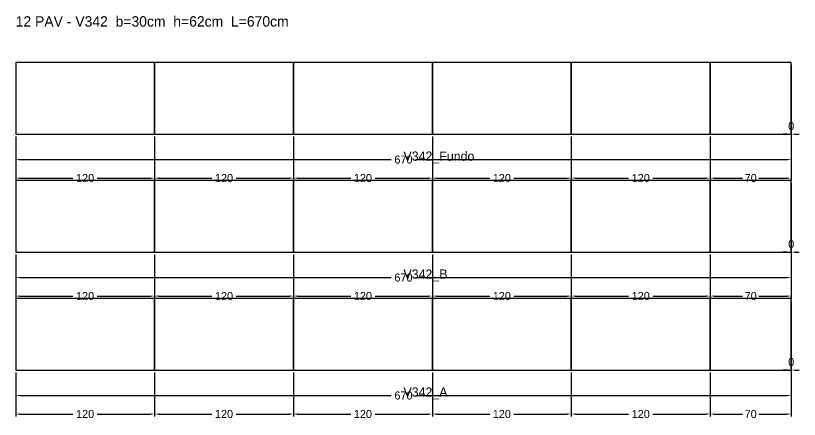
# Model space of a CAD drawing. Header units: metres. Extents: x 180 to 6304, y -11808 to -336.
# Drawn here: x 2919 to 3596, y -11729 to -11380 of the extents above; entities that cross this region are included whole.
import ezdxf

# ---------------------------------------------------------------- set-up
doc = ezdxf.new("R2010")
doc.units = ezdxf.units.M
doc.layers.add('COTA', color=3, linetype='Continuous')
doc.dimstyles.new('COTA_VIG', dxfattribs={"dimtxt": 7, "dimasz": 3.5, "dimexe": 2, "dimexo": 2, "dimgap": 1.5, "dimtad": 1, "dimdec": 1, "dimcen": 2.5, "dimclrd": 3, "dimclre": 3, "dimclrt": 3, "dimazin": 3, "dimtfac": 1, "dimtmove": 0, "dimatfit": 3})

# ---------------------------------------------------------------- blocks, each defined once
blk = doc.blocks.new('_CLOSEDFILLED')
at = {"color": 0, "linetype": 'BYBLOCK'}
blk.add_solid([(-1, 0.16), (0, 0), (-1, -0.16)], dxfattribs=at)
blk = doc.blocks.new('*D790')
at = {"color": 3}
for p, q in [((2918.97, -11688.35), (2918.97, -11710.35)), ((3588.97, -11688.35), (3588.97, -11710.35)), ((2922.47, -11708.35), (3243.47, -11708.35)), ((3264.47, -11708.35), (3585.47, -11708.35))]:
    blk.add_line(p, q, dxfattribs=at)
at = {"layer": 'Defpoints'}
for p in [(2918.97, -11686.35), (3588.97, -11686.35), (2918.97, -11708.35)]:
    blk.add_point(p, dxfattribs=at)
at = {"layer": 'COTA', "color": 3, "xscale": 3.5, "yscale": 3.5, "rotation": 180}
blk.add_blockref('_CLOSEDFILLED', (2918.97, -11708.35), dxfattribs=at)
at = {"layer": 'COTA', "color": 3, "xscale": 3.5, "yscale": 3.5}
blk.add_blockref('_CLOSEDFILLED', (3588.97, -11708.35), dxfattribs=at)
at = {"layer": 'COTA', "color": 3, "insert": (3253.97, -11708.35), "char_height": 7, "attachment_point": 5}
blk.add_mtext('670', dxfattribs=at)
blk = doc.blocks.new('*D791')
at = {"color": 3}
for p, q in [((2918.97, -11688.35), (2918.97, -11726.35)), ((3038.97, -11688.35), (3038.97, -11726.35)), ((2922.47, -11724.35), (2968.47, -11724.35)), ((2989.47, -11724.35), (3035.47, -11724.35))]:
    blk.add_line(p, q, dxfattribs=at)
at = {"layer": 'Defpoints'}
for p in [(2918.97, -11686.35), (3038.97, -11686.35), (2918.97, -11724.35)]:
    blk.add_point(p, dxfattribs=at)
at = {"layer": 'COTA', "color": 3, "xscale": 3.5, "yscale": 3.5, "rotation": 180}
blk.add_blockref('_CLOSEDFILLED', (2918.97, -11724.35), dxfattribs=at)
at = {"layer": 'COTA', "color": 3, "xscale": 3.5, "yscale": 3.5}
blk.add_blockref('_CLOSEDFILLED', (3038.97, -11724.35), dxfattribs=at)
at = {"layer": 'COTA', "color": 3, "insert": (2978.97, -11724.35), "char_height": 7, "attachment_point": 5}
blk.add_mtext('120', dxfattribs=at)
blk = doc.blocks.new('*D792')
at = {"color": 3}
for p, q in [((3038.97, -11688.35), (3038.97, -11726.35)), ((3158.97, -11688.35), (3158.97, -11726.35)), ((3042.47, -11724.35), (3088.47, -11724.35)), ((3109.47, -11724.35), (3155.47, -11724.35))]:
    blk.add_line(p, q, dxfattribs=at)
at = {"layer": 'Defpoints'}
for p in [(3038.97, -11686.35), (3158.97, -11686.35), (3038.97, -11724.35)]:
    blk.add_point(p, dxfattribs=at)
at = {"layer": 'COTA', "color": 3, "xscale": 3.5, "yscale": 3.5, "rotation": 180}
blk.add_blockref('_CLOSEDFILLED', (3038.97, -11724.35), dxfattribs=at)
at = {"layer": 'COTA', "color": 3, "xscale": 3.5, "yscale": 3.5}
blk.add_blockref('_CLOSEDFILLED', (3158.97, -11724.35), dxfattribs=at)
at = {"layer": 'COTA', "color": 3, "insert": (3098.97, -11724.35), "char_height": 7, "attachment_point": 5}
blk.add_mtext('120', dxfattribs=at)
blk = doc.blocks.new('*D793')
at = {"color": 3}
for p, q in [((3158.97, -11688.35), (3158.97, -11726.35)), ((3278.97, -11688.35), (3278.97, -11726.35)), ((3162.47, -11724.35), (3208.47, -11724.35)), ((3229.47, -11724.35), (3275.47, -11724.35))]:
    blk.add_line(p, q, dxfattribs=at)
at = {"layer": 'Defpoints'}
for p in [(3158.97, -11686.35), (3278.97, -11686.35), (3158.97, -11724.35)]:
    blk.add_point(p, dxfattribs=at)
at = {"layer": 'COTA', "color": 3, "xscale": 3.5, "yscale": 3.5, "rotation": 180}
blk.add_blockref('_CLOSEDFILLED', (3158.97, -11724.35), dxfattribs=at)
at = {"layer": 'COTA', "color": 3, "xscale": 3.5, "yscale": 3.5}
blk.add_blockref('_CLOSEDFILLED', (3278.97, -11724.35), dxfattribs=at)
at = {"layer": 'COTA', "color": 3, "insert": (3218.97, -11724.35), "char_height": 7, "attachment_point": 5}
blk.add_mtext('120', dxfattribs=at)
blk = doc.blocks.new('*D794')
at = {"color": 3}
for p, q in [((3278.97, -11688.35), (3278.97, -11726.35)), ((3398.97, -11688.35), (3398.97, -11726.35)), ((3282.47, -11724.35), (3328.47, -11724.35)), ((3349.47, -11724.35), (3395.47, -11724.35))]:
    blk.add_line(p, q, dxfattribs=at)
at = {"layer": 'Defpoints'}
for p in [(3278.97, -11686.35), (3398.97, -11686.35), (3278.97, -11724.35)]:
    blk.add_point(p, dxfattribs=at)
at = {"layer": 'COTA', "color": 3, "xscale": 3.5, "yscale": 3.5, "rotation": 180}
blk.add_blockref('_CLOSEDFILLED', (3278.97, -11724.35), dxfattribs=at)
at = {"layer": 'COTA', "color": 3, "xscale": 3.5, "yscale": 3.5}
blk.add_blockref('_CLOSEDFILLED', (3398.97, -11724.35), dxfattribs=at)
at = {"layer": 'COTA', "color": 3, "insert": (3338.97, -11724.35), "char_height": 7, "attachment_point": 5}
blk.add_mtext('120', dxfattribs=at)
blk = doc.blocks.new('*D795')
at = {"color": 3}
for p, q in [((3398.97, -11688.35), (3398.97, -11726.35)), ((3518.97, -11688.35), (3518.97, -11726.35)), ((3402.47, -11724.35), (3448.47, -11724.35)), ((3469.47, -11724.35), (3515.47, -11724.35))]:
    blk.add_line(p, q, dxfattribs=at)
at = {"layer": 'Defpoints'}
for p in [(3398.97, -11686.35), (3518.97, -11686.35), (3398.97, -11724.35)]:
    blk.add_point(p, dxfattribs=at)
at = {"layer": 'COTA', "color": 3, "xscale": 3.5, "yscale": 3.5, "rotation": 180}
blk.add_blockref('_CLOSEDFILLED', (3398.97, -11724.35), dxfattribs=at)
at = {"layer": 'COTA', "color": 3, "xscale": 3.5, "yscale": 3.5}
blk.add_blockref('_CLOSEDFILLED', (3518.97, -11724.35), dxfattribs=at)
at = {"layer": 'COTA', "color": 3, "insert": (3458.97, -11724.35), "char_height": 7, "attachment_point": 5}
blk.add_mtext('120', dxfattribs=at)
blk = doc.blocks.new('*D796')
at = {"color": 3}
for p, q in [((3518.97, -11688.35), (3518.97, -11726.35)), ((3588.97, -11688.35), (3588.97, -11726.35)), ((3522.47, -11724.35), (3546.97, -11724.35)), ((3560.97, -11724.35), (3585.47, -11724.35))]:
    blk.add_line(p, q, dxfattribs=at)
at = {"layer": 'Defpoints'}
for p in [(3518.97, -11686.35), (3588.97, -11686.35), (3518.97, -11724.35)]:
    blk.add_point(p, dxfattribs=at)
at = {"layer": 'COTA', "color": 3, "xscale": 3.5, "yscale": 3.5, "rotation": 180}
blk.add_blockref('_CLOSEDFILLED', (3518.97, -11724.35), dxfattribs=at)
at = {"layer": 'COTA', "color": 3, "xscale": 3.5, "yscale": 3.5}
blk.add_blockref('_CLOSEDFILLED', (3588.97, -11724.35), dxfattribs=at)
at = {"layer": 'COTA', "color": 3, "insert": (3553.97, -11724.35), "char_height": 7, "attachment_point": 5}
blk.add_mtext('70', dxfattribs=at)
blk = doc.blocks.new('*D798')
at = {"color": 3}
for p, q in [((2918.97, -11586.35), (2918.97, -11608.35)), ((3588.97, -11586.35), (3588.97, -11608.35)), ((2922.47, -11606.35), (3243.47, -11606.35)), ((3264.47, -11606.35), (3585.47, -11606.35))]:
    blk.add_line(p, q, dxfattribs=at)
at = {"layer": 'Defpoints'}
for p in [(2918.97, -11584.35), (3588.97, -11584.35), (2918.97, -11606.35)]:
    blk.add_point(p, dxfattribs=at)
at = {"layer": 'COTA', "color": 3, "xscale": 3.5, "yscale": 3.5, "rotation": 180}
blk.add_blockref('_CLOSEDFILLED', (2918.97, -11606.35), dxfattribs=at)
at = {"layer": 'COTA', "color": 3, "xscale": 3.5, "yscale": 3.5}
blk.add_blockref('_CLOSEDFILLED', (3588.97, -11606.35), dxfattribs=at)
at = {"layer": 'COTA', "color": 3, "insert": (3253.97, -11606.35), "char_height": 7, "attachment_point": 5}
blk.add_mtext('670', dxfattribs=at)
blk = doc.blocks.new('*D799')
at = {"color": 3}
for p, q in [((2918.97, -11586.35), (2918.97, -11624.35)), ((3038.97, -11586.35), (3038.97, -11624.35)), ((2922.47, -11622.35), (2968.47, -11622.35)), ((2989.47, -11622.35), (3035.47, -11622.35))]:
    blk.add_line(p, q, dxfattribs=at)
at = {"layer": 'Defpoints'}
for p in [(2918.97, -11584.35), (3038.97, -11584.35), (2918.97, -11622.35)]:
    blk.add_point(p, dxfattribs=at)
at = {"layer": 'COTA', "color": 3, "xscale": 3.5, "yscale": 3.5, "rotation": 180}
blk.add_blockref('_CLOSEDFILLED', (2918.97, -11622.35), dxfattribs=at)
at = {"layer": 'COTA', "color": 3, "xscale": 3.5, "yscale": 3.5}
blk.add_blockref('_CLOSEDFILLED', (3038.97, -11622.35), dxfattribs=at)
at = {"layer": 'COTA', "color": 3, "insert": (2978.97, -11622.35), "char_height": 7, "attachment_point": 5}
blk.add_mtext('120', dxfattribs=at)
blk = doc.blocks.new('*D800')
at = {"color": 3}
for p, q in [((3038.97, -11586.35), (3038.97, -11624.35)), ((3158.97, -11586.35), (3158.97, -11624.35)), ((3042.47, -11622.35), (3088.47, -11622.35)), ((3109.47, -11622.35), (3155.47, -11622.35))]:
    blk.add_line(p, q, dxfattribs=at)
at = {"layer": 'Defpoints'}
for p in [(3038.97, -11584.35), (3158.97, -11584.35), (3038.97, -11622.35)]:
    blk.add_point(p, dxfattribs=at)
at = {"layer": 'COTA', "color": 3, "xscale": 3.5, "yscale": 3.5, "rotation": 180}
blk.add_blockref('_CLOSEDFILLED', (3038.97, -11622.35), dxfattribs=at)
at = {"layer": 'COTA', "color": 3, "xscale": 3.5, "yscale": 3.5}
blk.add_blockref('_CLOSEDFILLED', (3158.97, -11622.35), dxfattribs=at)
at = {"layer": 'COTA', "color": 3, "insert": (3098.97, -11622.35), "char_height": 7, "attachment_point": 5}
blk.add_mtext('120', dxfattribs=at)
blk = doc.blocks.new('*D801')
at = {"color": 3}
for p, q in [((3158.97, -11586.35), (3158.97, -11624.35)), ((3278.97, -11586.35), (3278.97, -11624.35)), ((3162.47, -11622.35), (3208.47, -11622.35)), ((3229.47, -11622.35), (3275.47, -11622.35))]:
    blk.add_line(p, q, dxfattribs=at)
at = {"layer": 'Defpoints'}
for p in [(3158.97, -11584.35), (3278.97, -11584.35), (3158.97, -11622.35)]:
    blk.add_point(p, dxfattribs=at)
at = {"layer": 'COTA', "color": 3, "xscale": 3.5, "yscale": 3.5, "rotation": 180}
blk.add_blockref('_CLOSEDFILLED', (3158.97, -11622.35), dxfattribs=at)
at = {"layer": 'COTA', "color": 3, "xscale": 3.5, "yscale": 3.5}
blk.add_blockref('_CLOSEDFILLED', (3278.97, -11622.35), dxfattribs=at)
at = {"layer": 'COTA', "color": 3, "insert": (3218.97, -11622.35), "char_height": 7, "attachment_point": 5}
blk.add_mtext('120', dxfattribs=at)
blk = doc.blocks.new('*D802')
at = {"color": 3}
for p, q in [((3278.97, -11586.35), (3278.97, -11624.35)), ((3398.97, -11586.35), (3398.97, -11624.35)), ((3282.47, -11622.35), (3328.47, -11622.35)), ((3349.47, -11622.35), (3395.47, -11622.35))]:
    blk.add_line(p, q, dxfattribs=at)
at = {"layer": 'Defpoints'}
for p in [(3278.97, -11584.35), (3398.97, -11584.35), (3278.97, -11622.35)]:
    blk.add_point(p, dxfattribs=at)
at = {"layer": 'COTA', "color": 3, "xscale": 3.5, "yscale": 3.5, "rotation": 180}
blk.add_blockref('_CLOSEDFILLED', (3278.97, -11622.35), dxfattribs=at)
at = {"layer": 'COTA', "color": 3, "xscale": 3.5, "yscale": 3.5}
blk.add_blockref('_CLOSEDFILLED', (3398.97, -11622.35), dxfattribs=at)
at = {"layer": 'COTA', "color": 3, "insert": (3338.97, -11622.35), "char_height": 7, "attachment_point": 5}
blk.add_mtext('120', dxfattribs=at)
blk = doc.blocks.new('*D803')
at = {"color": 3}
for p, q in [((3398.97, -11586.35), (3398.97, -11624.35)), ((3518.97, -11586.35), (3518.97, -11624.35)), ((3402.47, -11622.35), (3448.47, -11622.35)), ((3469.47, -11622.35), (3515.47, -11622.35))]:
    blk.add_line(p, q, dxfattribs=at)
at = {"layer": 'Defpoints'}
for p in [(3398.97, -11584.35), (3518.97, -11584.35), (3398.97, -11622.35)]:
    blk.add_point(p, dxfattribs=at)
at = {"layer": 'COTA', "color": 3, "xscale": 3.5, "yscale": 3.5, "rotation": 180}
blk.add_blockref('_CLOSEDFILLED', (3398.97, -11622.35), dxfattribs=at)
at = {"layer": 'COTA', "color": 3, "xscale": 3.5, "yscale": 3.5}
blk.add_blockref('_CLOSEDFILLED', (3518.97, -11622.35), dxfattribs=at)
at = {"layer": 'COTA', "color": 3, "insert": (3458.97, -11622.35), "char_height": 7, "attachment_point": 5}
blk.add_mtext('120', dxfattribs=at)
blk = doc.blocks.new('*D804')
at = {"color": 3}
for p, q in [((3518.97, -11586.35), (3518.97, -11624.35)), ((3588.97, -11586.35), (3588.97, -11624.35)), ((3522.47, -11622.35), (3546.97, -11622.35)), ((3560.97, -11622.35), (3585.47, -11622.35))]:
    blk.add_line(p, q, dxfattribs=at)
at = {"layer": 'Defpoints'}
for p in [(3518.97, -11584.35), (3588.97, -11584.35), (3518.97, -11622.35)]:
    blk.add_point(p, dxfattribs=at)
at = {"layer": 'COTA', "color": 3, "xscale": 3.5, "yscale": 3.5, "rotation": 180}
blk.add_blockref('_CLOSEDFILLED', (3518.97, -11622.35), dxfattribs=at)
at = {"layer": 'COTA', "color": 3, "xscale": 3.5, "yscale": 3.5}
blk.add_blockref('_CLOSEDFILLED', (3588.97, -11622.35), dxfattribs=at)
at = {"layer": 'COTA', "color": 3, "insert": (3553.97, -11622.35), "char_height": 7, "attachment_point": 5}
blk.add_mtext('70', dxfattribs=at)
blk = doc.blocks.new('*D806')
at = {"color": 3}
for p, q in [((2918.97, -11484.35), (2918.97, -11506.35)), ((3588.97, -11484.35), (3588.97, -11506.35)), ((2922.47, -11504.35), (3243.47, -11504.35)), ((3264.47, -11504.35), (3585.47, -11504.35))]:
    blk.add_line(p, q, dxfattribs=at)
at = {"layer": 'Defpoints'}
for p in [(2918.97, -11482.35), (3588.97, -11482.35), (2918.97, -11504.35)]:
    blk.add_point(p, dxfattribs=at)
at = {"layer": 'COTA', "color": 3, "xscale": 3.5, "yscale": 3.5, "rotation": 180}
blk.add_blockref('_CLOSEDFILLED', (2918.97, -11504.35), dxfattribs=at)
at = {"layer": 'COTA', "color": 3, "xscale": 3.5, "yscale": 3.5}
blk.add_blockref('_CLOSEDFILLED', (3588.97, -11504.35), dxfattribs=at)
at = {"layer": 'COTA', "color": 3, "insert": (3253.97, -11504.35), "char_height": 7, "attachment_point": 5}
blk.add_mtext('670', dxfattribs=at)
blk = doc.blocks.new('*D807')
at = {"color": 3}
for p, q in [((2918.97, -11484.35), (2918.97, -11522.35)), ((3038.97, -11484.35), (3038.97, -11522.35)), ((2922.47, -11520.35), (2968.47, -11520.35)), ((2989.47, -11520.35), (3035.47, -11520.35))]:
    blk.add_line(p, q, dxfattribs=at)
at = {"layer": 'Defpoints'}
for p in [(2918.97, -11482.35), (3038.97, -11482.35), (2918.97, -11520.35)]:
    blk.add_point(p, dxfattribs=at)
at = {"layer": 'COTA', "color": 3, "xscale": 3.5, "yscale": 3.5, "rotation": 180}
blk.add_blockref('_CLOSEDFILLED', (2918.97, -11520.35), dxfattribs=at)
at = {"layer": 'COTA', "color": 3, "xscale": 3.5, "yscale": 3.5}
blk.add_blockref('_CLOSEDFILLED', (3038.97, -11520.35), dxfattribs=at)
at = {"layer": 'COTA', "color": 3, "insert": (2978.97, -11520.35), "char_height": 7, "attachment_point": 5}
blk.add_mtext('120', dxfattribs=at)
blk = doc.blocks.new('*D808')
at = {"color": 3}
for p, q in [((3038.97, -11484.35), (3038.97, -11522.35)), ((3158.97, -11484.35), (3158.97, -11522.35)), ((3042.47, -11520.35), (3088.47, -11520.35)), ((3109.47, -11520.35), (3155.47, -11520.35))]:
    blk.add_line(p, q, dxfattribs=at)
at = {"layer": 'Defpoints'}
for p in [(3038.97, -11482.35), (3158.97, -11482.35), (3038.97, -11520.35)]:
    blk.add_point(p, dxfattribs=at)
at = {"layer": 'COTA', "color": 3, "xscale": 3.5, "yscale": 3.5, "rotation": 180}
blk.add_blockref('_CLOSEDFILLED', (3038.97, -11520.35), dxfattribs=at)
at = {"layer": 'COTA', "color": 3, "xscale": 3.5, "yscale": 3.5}
blk.add_blockref('_CLOSEDFILLED', (3158.97, -11520.35), dxfattribs=at)
at = {"layer": 'COTA', "color": 3, "insert": (3098.97, -11520.35), "char_height": 7, "attachment_point": 5}
blk.add_mtext('120', dxfattribs=at)
blk = doc.blocks.new('*D809')
at = {"color": 3}
for p, q in [((3158.97, -11484.35), (3158.97, -11522.35)), ((3278.97, -11484.35), (3278.97, -11522.35)), ((3162.47, -11520.35), (3208.47, -11520.35)), ((3229.47, -11520.35), (3275.47, -11520.35))]:
    blk.add_line(p, q, dxfattribs=at)
at = {"layer": 'Defpoints'}
for p in [(3158.97, -11482.35), (3278.97, -11482.35), (3158.97, -11520.35)]:
    blk.add_point(p, dxfattribs=at)
at = {"layer": 'COTA', "color": 3, "xscale": 3.5, "yscale": 3.5, "rotation": 180}
blk.add_blockref('_CLOSEDFILLED', (3158.97, -11520.35), dxfattribs=at)
at = {"layer": 'COTA', "color": 3, "xscale": 3.5, "yscale": 3.5}
blk.add_blockref('_CLOSEDFILLED', (3278.97, -11520.35), dxfattribs=at)
at = {"layer": 'COTA', "color": 3, "insert": (3218.97, -11520.35), "char_height": 7, "attachment_point": 5}
blk.add_mtext('120', dxfattribs=at)
blk = doc.blocks.new('*D810')
at = {"color": 3}
for p, q in [((3278.97, -11484.35), (3278.97, -11522.35)), ((3398.97, -11484.35), (3398.97, -11522.35)), ((3282.47, -11520.35), (3328.47, -11520.35)), ((3349.47, -11520.35), (3395.47, -11520.35))]:
    blk.add_line(p, q, dxfattribs=at)
at = {"layer": 'Defpoints'}
for p in [(3278.97, -11482.35), (3398.97, -11482.35), (3278.97, -11520.35)]:
    blk.add_point(p, dxfattribs=at)
at = {"layer": 'COTA', "color": 3, "xscale": 3.5, "yscale": 3.5, "rotation": 180}
blk.add_blockref('_CLOSEDFILLED', (3278.97, -11520.35), dxfattribs=at)
at = {"layer": 'COTA', "color": 3, "xscale": 3.5, "yscale": 3.5}
blk.add_blockref('_CLOSEDFILLED', (3398.97, -11520.35), dxfattribs=at)
at = {"layer": 'COTA', "color": 3, "insert": (3338.97, -11520.35), "char_height": 7, "attachment_point": 5}
blk.add_mtext('120', dxfattribs=at)
blk = doc.blocks.new('*D811')
at = {"color": 3}
for p, q in [((3398.97, -11484.35), (3398.97, -11522.35)), ((3518.97, -11484.35), (3518.97, -11522.35)), ((3402.47, -11520.35), (3448.47, -11520.35)), ((3469.47, -11520.35), (3515.47, -11520.35))]:
    blk.add_line(p, q, dxfattribs=at)
at = {"layer": 'Defpoints'}
for p in [(3398.97, -11482.35), (3518.97, -11482.35), (3398.97, -11520.35)]:
    blk.add_point(p, dxfattribs=at)
at = {"layer": 'COTA', "color": 3, "xscale": 3.5, "yscale": 3.5, "rotation": 180}
blk.add_blockref('_CLOSEDFILLED', (3398.97, -11520.35), dxfattribs=at)
at = {"layer": 'COTA', "color": 3, "xscale": 3.5, "yscale": 3.5}
blk.add_blockref('_CLOSEDFILLED', (3518.97, -11520.35), dxfattribs=at)
at = {"layer": 'COTA', "color": 3, "insert": (3458.97, -11520.35), "char_height": 7, "attachment_point": 5}
blk.add_mtext('120', dxfattribs=at)
blk = doc.blocks.new('*D812')
at = {"color": 3}
for p, q in [((3518.97, -11484.35), (3518.97, -11522.35)), ((3588.97, -11484.35), (3588.97, -11522.35)), ((3522.47, -11520.35), (3546.97, -11520.35)), ((3560.97, -11520.35), (3585.47, -11520.35))]:
    blk.add_line(p, q, dxfattribs=at)
at = {"layer": 'Defpoints'}
for p in [(3518.97, -11482.35), (3588.97, -11482.35), (3518.97, -11520.35)]:
    blk.add_point(p, dxfattribs=at)
at = {"layer": 'COTA', "color": 3, "xscale": 3.5, "yscale": 3.5, "rotation": 180}
blk.add_blockref('_CLOSEDFILLED', (3518.97, -11520.35), dxfattribs=at)
at = {"layer": 'COTA', "color": 3, "xscale": 3.5, "yscale": 3.5}
blk.add_blockref('_CLOSEDFILLED', (3588.97, -11520.35), dxfattribs=at)
at = {"layer": 'COTA', "color": 3, "insert": (3553.97, -11520.35), "char_height": 7, "attachment_point": 5}
blk.add_mtext('70', dxfattribs=at)

msp = doc.modelspace()

# ---------------------------------------------------------------- linework, layer by layer
at = {"layer": 'Paineis'}
for points in [[(2918.97, -11482.35), (3038.97, -11482.35), (3038.97, -11420.35), (2918.97, -11420.35)], [(3038.97, -11482.35), (3158.97, -11482.35), (3158.97, -11420.35), (3038.97, -11420.35)], [(3158.97, -11482.35), (3278.97, -11482.35), (3278.97, -11420.35), (3158.97, -11420.35)], [(3278.97, -11482.35), (3398.97, -11482.35), (3398.97, -11420.35), (3278.97, -11420.35)], [(3398.97, -11482.35), (3518.97, -11482.35), (3518.97, -11420.35), (3398.97, -11420.35)], [(3518.97, -11482.35), (3588.97, -11482.35), (3588.97, -11420.35), (3518.97, -11420.35)], [(2918.97, -11584.35), (3038.97, -11584.35), (3038.97, -11522.35), (2918.97, -11522.35)], [(3038.97, -11584.35), (3158.97, -11584.35), (3158.97, -11522.35), (3038.97, -11522.35)], [(3158.97, -11584.35), (3278.97, -11584.35), (3278.97, -11522.35), (3158.97, -11522.35)], [(3278.97, -11584.35), (3398.97, -11584.35), (3398.97, -11522.35), (3278.97, -11522.35)], [(3398.97, -11584.35), (3518.97, -11584.35), (3518.97, -11522.35), (3398.97, -11522.35)], [(3518.97, -11584.35), (3588.97, -11584.35), (3588.97, -11522.35), (3518.97, -11522.35)], [(2918.97, -11686.35), (3038.97, -11686.35), (3038.97, -11624.35), (2918.97, -11624.35)], [(3038.97, -11686.35), (3158.97, -11686.35), (3158.97, -11624.35), (3038.97, -11624.35)], [(3158.97, -11686.35), (3278.97, -11686.35), (3278.97, -11624.35), (3158.97, -11624.35)], [(3278.97, -11686.35), (3398.97, -11686.35), (3398.97, -11624.35), (3278.97, -11624.35)], [(3398.97, -11686.35), (3518.97, -11686.35), (3518.97, -11624.35), (3398.97, -11624.35)], [(3518.97, -11686.35), (3588.97, -11686.35), (3588.97, -11624.35), (3518.97, -11624.35)]]:
    msp.add_lwpolyline(points, close=True, dxfattribs=at)

# ---------------------------------------------------------------- texts
at = {"layer": 'NOMENCLATURA', "insert": (2918.97, -11380.35), "char_height": 9, "attachment_point": 1}
msp.add_mtext('12 PAV - V342  b=30cm  h=62cm  L=670cm', dxfattribs=at)
at = {"layer": 'Texto Secao', "char_height": 8, "attachment_point": 1}
for s, insert in [('V342_Fundo', (3253.97, -11497.35)), ('V342_B', (3253.97, -11599.35)), ('V342_A', (3253.97, -11701.35))]:
    msp.add_mtext(s, dxfattribs=dict(at, insert=insert))

# ---------------------------------------------------------------- dimensions: what is measured, and where the dimension line sits
at = {"layer": 'COTA'}
for base, p1, p2 in [((3588.97, -11482.35), (3588.97, -11482.35), (3588.97, -11420.35)), ((3588.97, -11584.35), (3588.97, -11584.35), (3588.97, -11522.35)), ((3588.97, -11686.35), (3588.97, -11686.35), (3588.97, -11624.35))]:
    msp.add_linear_dim(base=base, p1=p1, p2=p2, dimstyle='COTA_VIG', dxfattribs=at).render()
for base, p1, p2, picture, middle in [((2918.97, -11504.35), (2918.97, -11482.35), (3588.97, -11482.35), '*D806', (3253.97, -11504.35)), ((2918.97, -11520.35), (2918.97, -11482.35), (3038.97, -11482.35), '*D807', (2978.97, -11520.35)), ((3038.97, -11520.35), (3038.97, -11482.35), (3158.97, -11482.35), '*D808', (3098.97, -11520.35)), ((3158.97, -11520.35), (3158.97, -11482.35), (3278.97, -11482.35), '*D809', (3218.97, -11520.35)), ((3278.97, -11520.35), (3278.97, -11482.35), (3398.97, -11482.35), '*D810', (3338.97, -11520.35)), ((3398.97, -11520.35), (3398.97, -11482.35), (3518.97, -11482.35), '*D811', (3458.97, -11520.35)), ((3518.97, -11520.35), (3518.97, -11482.35), (3588.97, -11482.35), '*D812', (3553.97, -11520.35)), ((2918.97, -11606.35), (2918.97, -11584.35), (3588.97, -11584.35), '*D798', (3253.97, -11606.35)), ((2918.97, -11622.35), (2918.97, -11584.35), (3038.97, -11584.35), '*D799', (2978.97, -11622.35)), ((3038.97, -11622.35), (3038.97, -11584.35), (3158.97, -11584.35), '*D800', (3098.97, -11622.35)), ((3158.97, -11622.35), (3158.97, -11584.35), (3278.97, -11584.35), '*D801', (3218.97, -11622.35)), ((3278.97, -11622.35), (3278.97, -11584.35), (3398.97, -11584.35), '*D802', (3338.97, -11622.35)), ((3398.97, -11622.35), (3398.97, -11584.35), (3518.97, -11584.35), '*D803', (3458.97, -11622.35)), ((3518.97, -11622.35), (3518.97, -11584.35), (3588.97, -11584.35), '*D804', (3553.97, -11622.35)), ((2918.97, -11708.35), (2918.97, -11686.35), (3588.97, -11686.35), '*D790', (3253.97, -11708.35)), ((2918.97, -11724.35), (2918.97, -11686.35), (3038.97, -11686.35), '*D791', (2978.97, -11724.35)), ((3038.97, -11724.35), (3038.97, -11686.35), (3158.97, -11686.35), '*D792', (3098.97, -11724.35)), ((3158.97, -11724.35), (3158.97, -11686.35), (3278.97, -11686.35), '*D793', (3218.97, -11724.35)), ((3278.97, -11724.35), (3278.97, -11686.35), (3398.97, -11686.35), '*D794', (3338.97, -11724.35)), ((3398.97, -11724.35), (3398.97, -11686.35), (3518.97, -11686.35), '*D795', (3458.97, -11724.35)), ((3518.97, -11724.35), (3518.97, -11686.35), (3588.97, -11686.35), '*D796', (3553.97, -11724.35))]:
    dim = msp.add_linear_dim(base=base, p1=p1, p2=p2, dimstyle='COTA_VIG', dxfattribs=at)
    dim.commit()
    dim.dimension.update_dxf_attribs({"geometry": picture, "text_midpoint": middle})

doc.saveas('drawing.dxf')
